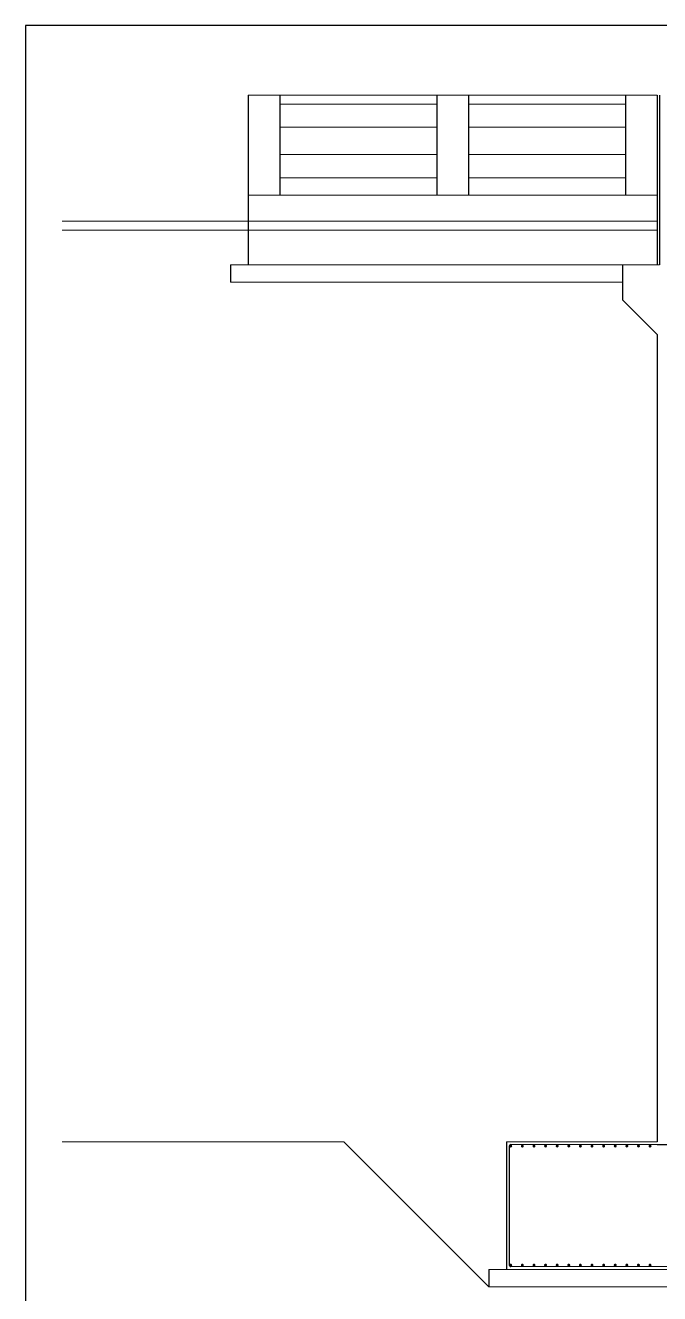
# Model space of a CAD drawing. Header units: millimetres. Extents: x -135144 to 39235, y -14991 to 144825.
# Drawn here: x -33989 to -28526, y 133905 to 144825 of the extents above; entities that cross this region are included whole.
import ezdxf

# ---------------------------------------------------------------- set-up
doc = ezdxf.new("R2010")
doc.units = ezdxf.units.MM
doc.header["$MEASUREMENT"] = 0
doc.layers.add('S TEXT', color=7, linetype='Continuous', lineweight=20)

msp = doc.modelspace()

# ---------------------------------------------------------------- linework, layer by layer
for p, q in [((39234.873, 144825.238), (-33989.082, 144825.238)), ((-33989.082, 144825.238), (-33989.082, 128357.278)), ((-32071.36, 144222.849), (-32071.36, 142762.849)), ((-31796.36, 144222.849), (-31796.36, 143362.849)), ((-30446.36, 144222.849), (-30446.36, 143362.849)), ((-30171.36, 144222.849), (-30171.36, 143362.849)), ((-28821.36, 144222.849), (-28821.36, 143362.849)), ((-28546.36, 144222.849), (-28546.36, 142762.849)), ((-28526.36, 144222.849), (-28526.36, 142762.849)), ((-32221.36, 142762.849), (-32221.36, 142612.849)), ((-28846.36, 142762.849), (-28846.36, 142462.849)), ((-28846.36, 142462.849), (-28546.36, 142162.849)), ((-28546.36, 142162.849), (-28546.36, 135212.849)), ((-31246.36, 135212.849), (-29996.36, 133962.849)), ((-29846.36, 135212.849), (-29846.36, 134112.849)), ((-29821.36, 135175.349), (-29821.36, 134150.349)), ((-28546.36, 135187.849), (-27196.36, 135187.849)), ((-29996.36, 134112.849), (-29996.36, 133962.849))]:
    msp.add_line(p, q)
at = {"const_width": 12.5}
for points in [[(-29815.11, 135175.349, 1), (-29802.61, 135175.349, 1)], [(-29715.11, 135175.349, 1), (-29702.61, 135175.349, 1)], [(-29615.11, 135175.349, 1), (-29602.61, 135175.349, 1)], [(-29515.11, 135175.349, 1), (-29502.61, 135175.349, 1)], [(-29415.11, 135175.349, 1), (-29402.61, 135175.349, 1)], [(-29315.11, 135175.349, 1), (-29302.61, 135175.349, 1)], [(-29215.11, 135175.349, 1), (-29202.61, 135175.349, 1)], [(-29115.11, 135175.349, 1), (-29102.61, 135175.349, 1)], [(-29015.11, 135175.349, 1), (-29002.61, 135175.349, 1)], [(-28915.11, 135175.349, 1), (-28902.61, 135175.349, 1)], [(-28815.11, 135175.349, 1), (-28802.61, 135175.349, 1)], [(-28715.11, 135175.349, 1), (-28702.61, 135175.349, 1)], [(-28615.11, 135175.349, 1), (-28602.61, 135175.349, 1)], [(-29815.11, 134150.349, 1), (-29802.61, 134150.349, 1)], [(-29715.11, 134150.349, 1), (-29702.61, 134150.349, 1)], [(-29615.11, 134150.349, 1), (-29602.61, 134150.349, 1)], [(-29515.11, 134150.349, 1), (-29502.61, 134150.349, 1)], [(-29415.11, 134150.349, 1), (-29402.61, 134150.349, 1)], [(-29315.11, 134150.349, 1), (-29302.61, 134150.349, 1)], [(-29215.11, 134150.349, 1), (-29202.61, 134150.349, 1)], [(-29115.11, 134150.349, 1), (-29102.61, 134150.349, 1)], [(-29015.11, 134150.349, 1), (-29002.61, 134150.349, 1)], [(-28915.11, 134150.349, 1), (-28902.61, 134150.349, 1)], [(-28815.11, 134150.349, 1), (-28802.61, 134150.349, 1)], [(-28715.11, 134150.349, 1), (-28702.61, 134150.349, 1)], [(-28615.11, 134150.349, 1), (-28602.61, 134150.349, 1)]]:
    msp.add_lwpolyline(points, format="xyb", close=True, dxfattribs=at)
for centre, start, end in [((-29808.86, 135175.349), 90, 179.9999994), ((-29808.86, 134150.349), 179.9999994, 270)]:
    msp.add_arc(centre, 12.5, start, end)
at = {"layer": 'S TEXT'}
for p, q in [((-32071.36, 144222.849), (-28546.36, 144222.849)), ((-31796.36, 144147.849), (-30446.36, 144147.849)), ((-30171.36, 144147.849), (-28821.36, 144147.849)), ((-31796.36, 143947.849), (-30446.36, 143947.849)), ((-30171.36, 143947.849), (-28821.36, 143947.849)), ((-31796.36, 143712.849), (-30446.36, 143712.849)), ((-30171.36, 143712.849), (-28821.36, 143712.849)), ((-31796.36, 143512.849), (-30446.36, 143512.849)), ((-30171.36, 143512.849), (-28821.36, 143512.849)), ((-32071.36, 143362.849), (-28546.36, 143362.849)), ((-33671.36, 143137.849), (-28546.36, 143137.849)), ((-33671.36, 143062.849), (-28546.36, 143062.849)), ((-32221.36, 142762.849), (-28526.36, 142762.849)), ((-32221.36, 142612.849), (-28846.36, 142612.849)), ((-33671.36, 135212.849), (-31246.36, 135212.849)), ((-29846.36, 135212.849), (-28546.36, 135212.849)), ((-29808.86, 135187.849), (-28546.36, 135187.849)), ((-29996.36, 134112.849), (-23346.36, 134112.849)), ((-29808.86, 134137.849), (-23346.36, 134137.849)), ((-23346.36, 134112.849), (-28546.36, 134112.849)), ((-29996.36, 133962.849), (-23346.36, 133962.849))]:
    msp.add_line(p, q, dxfattribs=at)

doc.saveas('drawing.dxf')
